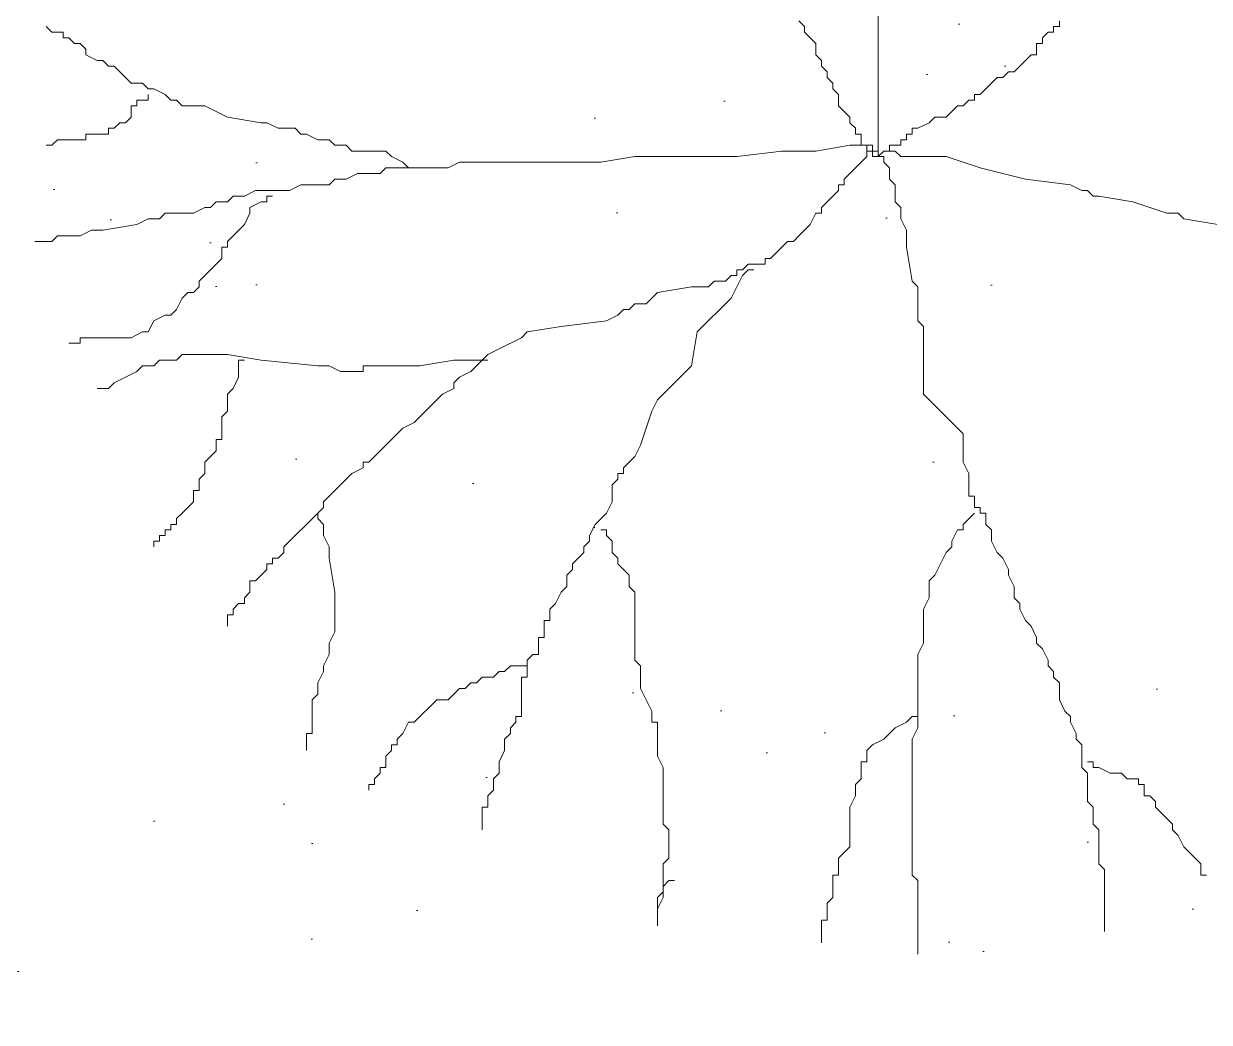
# Model space of a CAD drawing. Header units: millimetres. Extents: x 19.4 to 36.1, y 0 to 11.7.
# Drawn here: x 22.59 to 23.463, y 2.433 to 3.167 of the extents above; entities that cross this region are included whole.
import ezdxf

# ---------------------------------------------------------------- set-up
doc = ezdxf.new("R2010")
doc.units = ezdxf.units.MM
doc.header["$MEASUREMENT"] = 0
doc.layers.add('2', color=104, linetype='Continuous', lineweight=5)
doc.layers.add('TREE M 1 150', color=7, linetype='Continuous', lineweight=9, true_color=0xa1acc9, transparency=0.7)

# ---------------------------------------------------------------- blocks, each defined once
blk = doc.blocks.new('ARP')
at = {"layer": 'TREE M 1 150', "ltscale": 0.1}
for p, q in [((2229.443, 706.9048), (2229.443, 707.3547)), ((2229.3305, 707.1038), (2229.3218, 707.1124)), ((2229.7201, 707.1038), (2229.7201, 707.1124)), ((2228.179, 707.0951), (2228.1704, 707.1038)), ((2228.1963, 707.0951), (2228.179, 707.0951)), ((2228.1963, 707.0865), (2228.1963, 707.0951)), ((2229.3305, 707.0951), (2229.3305, 707.1038)), ((2229.3478, 707.0778), (2229.3305, 707.0951)), ((2229.6941, 707.0865), (2229.7028, 707.0951)), ((2229.7028, 707.0951), (2229.7114, 707.0951)), ((2229.7114, 707.0951), (2229.7114, 707.1038)), ((2229.7114, 707.1038), (2229.7201, 707.1038)), ((2228.205, 707.0865), (2228.1963, 707.0865)), ((2228.2137, 707.0778), (2228.205, 707.0865)), ((2228.2223, 707.0778), (2228.2137, 707.0778)), ((2228.231, 707.0692), (2228.2223, 707.0778)), ((2229.3478, 707.0605), (2229.3478, 707.0778)), ((2229.6854, 707.0605), (2229.6854, 707.0778)), ((2229.6854, 707.0778), (2229.6941, 707.0778)), ((2229.6941, 707.0778), (2229.6941, 707.0865)), ((2228.231, 707.0605), (2228.231, 707.0692)), ((2228.2483, 707.0519), (2228.231, 707.0605)), ((2229.3565, 707.0519), (2229.3478, 707.0605)), ((2229.6595, 707.0432), (2229.6768, 707.0605)), ((2229.6768, 707.0605), (2229.6854, 707.0605)), ((2228.2569, 707.0519), (2228.2483, 707.0519)), ((2228.2656, 707.0432), (2228.2569, 707.0519)), ((2228.2743, 707.0432), (2228.2656, 707.0432)), ((2228.2916, 707.0259), (2228.2743, 707.0432)), ((2229.3565, 707.0432), (2229.3565, 707.0519)), ((2229.3651, 707.0346), (2229.3565, 707.0432)), ((2229.6508, 707.0346), (2229.6595, 707.0432)), ((2228.3002, 707.0173), (2228.2916, 707.0259)), ((2229.3651, 707.0259), (2229.3651, 707.0346)), ((2229.3738, 707.0173), (2229.3651, 707.0259)), ((2229.6162, 707.0173), (2229.6248, 707.0259)), ((2229.6248, 707.0259), (2229.6335, 707.0259)), ((2229.6335, 707.0259), (2229.6421, 707.0346)), ((2229.6421, 707.0346), (2229.6508, 707.0346)), ((2228.3175, 707.0173), (2228.3002, 707.0173)), ((2228.3262, 707.0086), (2228.3175, 707.0173)), ((2228.3349, 707.0086), (2228.3262, 707.0086)), ((2228.3522, 707), (2228.3349, 707.0086)), ((2229.3738, 707.0086), (2229.3738, 707.0173)), ((2229.3824, 707), (2229.3738, 707.0086)), ((2229.5989, 707), (2229.6162, 707.0173)), ((2228.3089, 706.9827), (2228.3089, 706.9913)), ((2228.3089, 706.9913), (2228.3262, 706.9913)), ((2228.3262, 706.9913), (2228.3262, 707)), ((2228.3608, 706.9913), (2228.3522, 707)), ((2228.3695, 706.9913), (2228.3608, 706.9913)), ((2228.3782, 706.9827), (2228.3695, 706.9913)), ((2229.3824, 706.9827), (2229.3824, 707)), ((2229.5729, 706.9827), (2229.5815, 706.9913)), ((2229.5815, 706.9913), (2229.5902, 706.9913)), ((2229.5902, 706.9913), (2229.5902, 707)), ((2229.5902, 707), (2229.5989, 707)), ((2228.3002, 706.9654), (2228.3002, 706.9827)), ((2228.3002, 706.9827), (2228.3089, 706.9827)), ((2228.4128, 706.9827), (2228.3782, 706.9827)), ((2228.4301, 706.974), (2228.4128, 706.9827)), ((2228.4474, 706.9654), (2228.4301, 706.974)), ((2229.3911, 706.974), (2229.3824, 706.9827)), ((2229.3997, 706.9654), (2229.3911, 706.974)), ((2229.5469, 706.9654), (2229.5556, 706.974)), ((2229.5556, 706.974), (2229.5642, 706.9827)), ((2229.5642, 706.9827), (2229.5729, 706.9827)), ((2228.2656, 706.9394), (2228.2656, 706.9481)), ((2228.2656, 706.9481), (2228.2743, 706.9481)), ((2228.2743, 706.9481), (2228.2829, 706.9567)), ((2228.2829, 706.9567), (2228.2916, 706.9567)), ((2228.2916, 706.9567), (2228.3002, 706.9654)), ((2228.4994, 706.9567), (2228.4474, 706.9654)), ((2228.508, 706.9567), (2228.4994, 706.9567)), ((2228.5253, 706.9481), (2228.508, 706.9567)), ((2228.5513, 706.9481), (2228.5253, 706.9481)), ((2228.56, 706.9394), (2228.5513, 706.9481)), ((2229.3997, 706.9567), (2229.3997, 706.9654)), ((2229.4084, 706.9481), (2229.3997, 706.9567)), ((2229.4084, 706.9394), (2229.4084, 706.9481)), ((2229.495, 706.9394), (2229.495, 706.9481)), ((2229.495, 706.9481), (2229.5036, 706.9481)), ((2229.5036, 706.9481), (2229.5209, 706.9567)), ((2229.5209, 706.9567), (2229.5296, 706.9654)), ((2229.5296, 706.9654), (2229.5469, 706.9654)), ((2228.179, 706.9221), (2228.1877, 706.9307)), ((2228.1877, 706.9307), (2228.231, 706.9307)), ((2228.231, 706.9394), (2228.2656, 706.9394)), ((2228.231, 706.9307), (2228.231, 706.9394)), ((2228.5686, 706.9394), (2228.56, 706.9394)), ((2228.5859, 706.9307), (2228.5686, 706.9394)), ((2228.6032, 706.9307), (2228.5859, 706.9307)), ((2228.6119, 706.9221), (2228.6032, 706.9307)), ((2229.4171, 706.9394), (2229.4084, 706.9394)), ((2229.4171, 706.9221), (2229.4171, 706.9394)), ((2229.4777, 706.9307), (2229.4863, 706.9307)), ((2229.4777, 706.9221), (2229.4777, 706.9307)), ((2229.4863, 706.9394), (2229.495, 706.9394)), ((2229.4863, 706.9307), (2229.4863, 706.9394)), ((2228.1704, 706.9221), (2228.179, 706.9221)), ((2228.6292, 706.9221), (2228.6119, 706.9221)), ((2228.6379, 706.9134), (2228.6292, 706.9221)), ((2228.6898, 706.9134), (2228.6379, 706.9134)), ((2228.6985, 706.9048), (2228.6898, 706.9134)), ((2229.2958, 706.9134), (2229.2266, 706.9048)), ((2229.3478, 706.9134), (2229.2958, 706.9134)), ((2229.3997, 706.9221), (2229.3478, 706.9134)), ((2229.4344, 706.9221), (2229.3997, 706.9221)), ((2229.4257, 706.9221), (2229.4171, 706.9221)), ((2229.4257, 706.9134), (2229.4257, 706.9221)), ((2229.4344, 706.9134), (2229.4257, 706.9134)), ((2229.4344, 706.9134), (2229.4257, 706.9134)), ((2229.4257, 706.9134), (2229.4257, 706.9048)), ((2229.4344, 706.9221), (2229.4344, 706.9134)), ((2229.4344, 706.9048), (2229.4344, 706.9134)), ((2229.4344, 706.9134), (2229.4344, 706.9048)), ((2229.4344, 706.9134), (2229.443, 706.9134)), ((2229.443, 706.9048), (2229.4517, 706.9134)), ((2229.443, 706.9134), (2229.443, 706.9048)), ((2229.4517, 706.9134), (2229.4603, 706.9134)), ((2229.4517, 706.9134), (2229.469, 706.9134)), ((2229.4603, 706.9134), (2229.4603, 706.9221)), ((2229.4603, 706.9221), (2229.4777, 706.9221)), ((2229.469, 706.9134), (2229.4777, 706.9048)), ((2228.7158, 706.8961), (2228.6985, 706.9048)), ((2228.7245, 706.8875), (2228.7158, 706.8961)), ((2228.8024, 706.8961), (2228.7851, 706.8875)), ((2229.0188, 706.8961), (2228.8024, 706.8961)), ((2229.0708, 706.9048), (2229.0188, 706.8961)), ((2229.2266, 706.9048), (2229.0708, 706.9048)), ((2229.4257, 706.9048), (2229.3997, 706.8788)), ((2229.4344, 706.9048), (2229.443, 706.9048)), ((2229.443, 706.9048), (2229.4517, 706.9048)), ((2229.4517, 706.9048), (2229.4517, 706.8961)), ((2229.4517, 706.8961), (2229.4603, 706.8875)), ((2229.4777, 706.9048), (2229.5469, 706.9048)), ((2229.5469, 706.9048), (2229.5989, 706.8875)), ((2228.6465, 706.8788), (2228.6292, 706.8702)), ((2228.6812, 706.8788), (2228.6465, 706.8788)), ((2228.6898, 706.8875), (2228.6812, 706.8788)), ((2228.7851, 706.8875), (2228.6898, 706.8875)), ((2228.7331, 706.8875), (2228.7245, 706.8875)), ((2229.3997, 706.8788), (2229.3911, 706.8702)), ((2229.4603, 706.8875), (2229.4603, 706.8702)), ((2229.5989, 706.8875), (2229.6681, 706.8702)), ((2228.56, 706.8615), (2228.5426, 706.8529)), ((2228.6032, 706.8615), (2228.56, 706.8615)), ((2228.6119, 706.8702), (2228.6032, 706.8615)), ((2228.6292, 706.8702), (2228.6119, 706.8702)), ((2229.3911, 706.8615), (2229.3824, 706.8615)), ((2229.3824, 706.8615), (2229.3824, 706.8529)), ((2229.3911, 706.8702), (2229.3911, 706.8615)), ((2229.4603, 706.8702), (2229.469, 706.8615)), ((2229.469, 706.8615), (2229.469, 706.8356)), ((2229.6681, 706.8702), (2229.7374, 706.8615)), ((2229.7374, 706.8615), (2229.7547, 706.8529)), ((2228.4561, 706.8442), (2228.4474, 706.8356)), ((2228.4734, 706.8442), (2228.4561, 706.8442)), ((2228.4907, 706.8529), (2228.4734, 706.8442)), ((2228.5426, 706.8529), (2228.4907, 706.8529)), ((2228.508, 706.8356), (2228.508, 706.8442)), ((2228.508, 706.8442), (2228.5167, 706.8442)), ((2229.3824, 706.8529), (2229.3565, 706.8269)), ((2229.7547, 706.8529), (2229.7634, 706.8529)), ((2229.7634, 706.8529), (2229.772, 706.8442)), ((2229.772, 706.8442), (2229.7807, 706.8442)), ((2229.7807, 706.8442), (2229.8326, 706.8356)), ((2228.4128, 706.8269), (2228.3955, 706.8183)), ((2228.4214, 706.8269), (2228.4128, 706.8269)), ((2228.4301, 706.8356), (2228.4214, 706.8269)), ((2228.4474, 706.8356), (2228.4301, 706.8356)), ((2228.482, 706.8269), (2228.4994, 706.8356)), ((2228.482, 706.8183), (2228.482, 706.8269)), ((2228.4994, 706.8356), (2228.508, 706.8356)), ((2229.3565, 706.8269), (2229.3565, 706.8183)), ((2229.469, 706.8356), (2229.4777, 706.8269)), ((2229.4777, 706.8269), (2229.4777, 706.8096)), ((2229.8326, 706.8356), (2229.8846, 706.8183)), ((2228.3262, 706.8096), (2228.3089, 706.801)), ((2228.3435, 706.8096), (2228.3262, 706.8096)), ((2228.3522, 706.8183), (2228.3435, 706.8096)), ((2228.3955, 706.8183), (2228.3522, 706.8183)), ((2228.4734, 706.801), (2228.482, 706.8183)), ((2229.3478, 706.8183), (2229.3391, 706.801)), ((2229.3565, 706.8183), (2229.3478, 706.8183)), ((2229.4777, 706.8096), (2229.4863, 706.7923)), ((2229.8846, 706.8183), (2229.9019, 706.8183)), ((2229.9019, 706.8183), (2229.9105, 706.8096)), ((2229.9105, 706.8096), (2229.9625, 706.801)), ((2228.2396, 706.7923), (2228.2223, 706.7837)), ((2228.2569, 706.7923), (2228.2396, 706.7923)), ((2228.3089, 706.801), (2228.2569, 706.7923)), ((2228.4561, 706.7837), (2228.4734, 706.801)), ((2229.3305, 706.7923), (2229.3218, 706.7837)), ((2229.3391, 706.801), (2229.3305, 706.7923)), ((2229.4863, 706.7923), (2229.4863, 706.7664)), ((2228.179, 706.775), (2228.1531, 706.775)), ((2228.1877, 706.7837), (2228.179, 706.775)), ((2228.2223, 706.7837), (2228.1877, 706.7837)), ((2228.4474, 706.775), (2228.4561, 706.7837)), ((2228.4474, 706.7664), (2228.4474, 706.775)), ((2229.3045, 706.775), (2229.2785, 706.7491)), ((2229.3132, 706.775), (2229.3045, 706.775)), ((2229.3218, 706.7837), (2229.3132, 706.775)), ((2228.4301, 706.7404), (2228.4388, 706.7491)), ((2228.4388, 706.7491), (2228.4388, 706.7664)), ((2228.4388, 706.7664), (2228.4474, 706.7664)), ((2229.2785, 706.7491), (2229.2699, 706.7491)), ((2229.2699, 706.7491), (2229.2699, 706.7404)), ((2229.4863, 706.7664), (2229.495, 706.7145)), ((2228.4041, 706.7145), (2228.4301, 706.7404)), ((2229.2352, 706.7318), (2229.2266, 706.7318)), ((2229.2266, 706.7318), (2229.2266, 706.7231)), ((2229.2439, 706.7404), (2229.2352, 706.7318)), ((2229.2439, 706.7318), (2229.2352, 706.7231)), ((2229.2699, 706.7404), (2229.2439, 706.7404)), ((2229.2526, 706.7318), (2229.2439, 706.7318)), ((2228.4041, 706.7058), (2228.4041, 706.7145)), ((2229.192, 706.7145), (2229.1833, 706.7058)), ((2229.2093, 706.7145), (2229.192, 706.7145)), ((2229.2179, 706.7231), (2229.2093, 706.7145)), ((2229.2266, 706.7231), (2229.2179, 706.7231)), ((2229.2352, 706.7231), (2229.2266, 706.7058)), ((2229.495, 706.7145), (2229.5036, 706.7058)), ((2228.3782, 706.6885), (2228.3868, 706.6972)), ((2228.3868, 706.6972), (2228.3955, 706.6972)), ((2228.3955, 706.6972), (2228.4041, 706.7058)), ((2229.1054, 706.6972), (2229.0881, 706.6799)), ((2229.1573, 706.7058), (2229.1054, 706.6972)), ((2229.1833, 706.7058), (2229.1573, 706.7058)), ((2229.2266, 706.7058), (2229.2179, 706.6885)), ((2229.5036, 706.7058), (2229.5036, 706.6539)), ((2228.3695, 706.6712), (2228.3782, 706.6885)), ((2229.0708, 706.6799), (2229.0621, 706.6712)), ((2229.0881, 706.6799), (2229.0708, 706.6799)), ((2229.2179, 706.6885), (2229.166, 706.6366)), ((2228.3349, 706.6539), (2228.3522, 706.6625)), ((2228.3522, 706.6625), (2228.3608, 706.6625)), ((2228.3608, 706.6625), (2228.3695, 706.6712)), ((2229.0448, 706.6625), (2229.0275, 706.6539)), ((2229.0534, 706.6712), (2229.0448, 706.6625)), ((2229.0621, 706.6712), (2229.0534, 706.6712)), ((2228.3262, 706.6366), (2228.3349, 706.6539)), ((2228.9582, 706.6452), (2228.9063, 706.6366)), ((2229.0275, 706.6539), (2228.9582, 706.6452)), ((2229.5036, 706.6539), (2229.5123, 706.6452)), ((2229.5123, 706.6452), (2229.5123, 706.5414)), ((2228.2223, 706.6193), (2228.2223, 706.6279)), ((2228.2223, 706.6279), (2228.3002, 706.6279)), ((2228.3002, 706.6279), (2228.3175, 706.6366)), ((2228.3175, 706.6366), (2228.3262, 706.6366)), ((2228.8976, 706.6279), (2228.863, 706.6106)), ((2228.9063, 706.6366), (2228.8976, 706.6279)), ((2229.166, 706.6366), (2229.1573, 706.5847)), ((2228.205, 706.6193), (2228.2223, 706.6193)), ((2228.863, 706.6106), (2228.8457, 706.602)), ((2228.3349, 706.5847), (2228.3435, 706.5933)), ((2228.3435, 706.5933), (2228.3695, 706.5933)), ((2228.3695, 706.5933), (2228.3782, 706.602)), ((2228.3782, 706.602), (2228.4474, 706.602)), ((2228.4474, 706.602), (2228.4994, 706.5933)), ((2228.4647, 706.5933), (2228.4647, 706.5674)), ((2228.4734, 706.5933), (2228.4647, 706.5933)), ((2228.4994, 706.5933), (2228.5859, 706.5847)), ((2228.7418, 706.5847), (2228.7937, 706.5933)), ((2228.7937, 706.5933), (2228.8457, 706.5933)), ((2228.8457, 706.602), (2228.8283, 706.5847)), ((2228.2743, 706.5587), (2228.3089, 706.576)), ((2228.3089, 706.576), (2228.3175, 706.5847)), ((2228.3175, 706.5847), (2228.3349, 706.5847)), ((2228.4647, 706.5674), (2228.4561, 706.5501)), ((2228.5859, 706.5847), (2228.6032, 706.5847)), ((2228.6032, 706.5847), (2228.6206, 706.576)), ((2228.6206, 706.576), (2228.6552, 706.576)), ((2228.6552, 706.5847), (2228.7418, 706.5847)), ((2228.6552, 706.576), (2228.6552, 706.5847)), ((2228.8024, 706.5674), (2228.7937, 706.5587)), ((2228.8197, 706.576), (2228.8024, 706.5674)), ((2228.8283, 706.5847), (2228.8197, 706.576)), ((2229.1573, 706.5847), (2229.1054, 706.5328)), ((2228.2483, 706.5501), (2228.2656, 706.5501)), ((2228.2656, 706.5501), (2228.2743, 706.5587)), ((2228.4561, 706.5501), (2228.4474, 706.5414)), ((2228.7937, 706.5501), (2228.7764, 706.5414)), ((2228.7937, 706.5587), (2228.7937, 706.5501)), ((2228.4474, 706.5414), (2228.4474, 706.5155)), ((2228.7677, 706.5328), (2228.7591, 706.5241)), ((2228.7764, 706.5414), (2228.7677, 706.5328)), ((2229.1054, 706.5328), (2229.0967, 706.5155)), ((2229.5123, 706.5414), (2229.5209, 706.5328)), ((2229.5209, 706.5328), (2229.5729, 706.4809)), ((2228.4474, 706.5155), (2228.4388, 706.5068)), ((2228.7591, 706.5241), (2228.7331, 706.4982)), ((2229.0967, 706.5155), (2229.0794, 706.4636)), ((2228.4388, 706.5068), (2228.4388, 706.4722)), ((2228.7331, 706.4982), (2228.7158, 706.4895)), ((2228.7158, 706.4895), (2228.6985, 706.4722)), ((2229.5729, 706.4809), (2229.5729, 706.4376)), ((2228.4301, 706.4722), (2228.4301, 706.4549)), ((2228.4388, 706.4722), (2228.4301, 706.4722)), ((2228.6898, 706.4636), (2228.6638, 706.4376)), ((2228.6985, 706.4722), (2228.6898, 706.4636)), ((2229.0794, 706.4636), (2229.0708, 706.4463)), ((2228.4301, 706.4549), (2228.4128, 706.4376)), ((2229.0708, 706.4463), (2229.0621, 706.4376)), ((2228.4128, 706.4376), (2228.4128, 706.4203)), ((2228.6552, 706.429), (2228.6379, 706.4203)), ((2228.6638, 706.4376), (2228.6552, 706.4376)), ((2228.6552, 706.4376), (2228.6552, 706.429)), ((2229.0621, 706.4376), (2229.0534, 706.429)), ((2229.0534, 706.429), (2229.0534, 706.4203)), ((2229.5729, 706.4376), (2229.5815, 706.4203)), ((2228.4128, 706.4203), (2228.4041, 706.4117)), ((2228.4041, 706.4117), (2228.4041, 706.3943)), ((2228.6379, 706.4203), (2228.6206, 706.403)), ((2229.0448, 706.4117), (2229.0361, 706.403)), ((2229.0534, 706.4203), (2229.0448, 706.4203)), ((2229.0448, 706.4203), (2229.0448, 706.4117)), ((2229.5815, 706.4203), (2229.5815, 706.3857)), ((2228.4041, 706.3943), (2228.3955, 706.3943)), ((2228.3955, 706.3943), (2228.3955, 706.377)), ((2228.6206, 706.403), (2228.5946, 706.377)), ((2229.0361, 706.403), (2229.0361, 706.377)), ((2229.5815, 706.3857), (2229.5902, 706.3857)), ((2229.5902, 706.3857), (2229.5902, 706.3684)), ((2228.3868, 706.3684), (2228.3782, 706.3597)), ((2228.3955, 706.377), (2228.3868, 706.3684)), ((2228.5946, 706.3684), (2228.5859, 706.3597)), ((2228.5946, 706.377), (2228.5946, 706.3684)), ((2229.0361, 706.377), (2229.0275, 706.3597)), ((2229.5902, 706.3684), (2229.5989, 706.3684)), ((2229.5989, 706.3684), (2229.5989, 706.3597)), ((2228.3782, 706.3597), (2228.3695, 706.3511)), ((2228.3695, 706.3511), (2228.3695, 706.3424)), ((2228.5859, 706.3597), (2228.534, 706.3078)), ((2228.5859, 706.3597), (2228.5859, 706.3511)), ((2228.5859, 706.3511), (2228.5946, 706.3424)), ((2229.0275, 706.3597), (2229.0102, 706.3424)), ((2229.5902, 706.3597), (2229.5729, 706.3424)), ((2229.5989, 706.3597), (2229.6075, 706.3597)), ((2229.6075, 706.3597), (2229.6075, 706.3424)), ((2228.3608, 706.3338), (2228.3522, 706.3338)), ((2228.3522, 706.3338), (2228.3522, 706.3251)), ((2228.3695, 706.3424), (2228.3608, 706.3424)), ((2228.3608, 706.3424), (2228.3608, 706.3338)), ((2228.5946, 706.3424), (2228.5946, 706.3251)), ((2229.0102, 706.3424), (2229.0015, 706.3251)), ((2229.0188, 706.3338), (2229.0275, 706.3338)), ((2229.0275, 706.3338), (2229.0275, 706.3251)), ((2229.5642, 706.3338), (2229.5556, 706.3165)), ((2229.5729, 706.3338), (2229.5642, 706.3338)), ((2229.5729, 706.3424), (2229.5729, 706.3338)), ((2229.6075, 706.3424), (2229.6162, 706.3338)), ((2229.6162, 706.3338), (2229.6162, 706.3165)), ((2228.3435, 706.3165), (2228.3349, 706.3165)), ((2228.3349, 706.3165), (2228.3349, 706.3078)), ((2228.3522, 706.3251), (2228.3435, 706.3251)), ((2228.3435, 706.3251), (2228.3435, 706.3165)), ((2228.5946, 706.3251), (2228.6032, 706.3078)), ((2229.0015, 706.3165), (2228.9928, 706.3078)), ((2229.0015, 706.3251), (2229.0015, 706.3165)), ((2229.0275, 706.3251), (2229.0361, 706.3165)), ((2229.0361, 706.3165), (2229.0361, 706.2992)), ((2229.5556, 706.3165), (2229.5556, 706.3078)), ((2229.6162, 706.3165), (2229.6248, 706.2992)), ((2228.534, 706.2992), (2228.5253, 706.2905)), ((2228.534, 706.3078), (2228.534, 706.2992)), ((2228.6032, 706.3078), (2228.6032, 706.2905)), ((2228.9928, 706.2992), (2228.9755, 706.2819)), ((2228.9928, 706.3078), (2228.9928, 706.2992)), ((2229.0361, 706.2992), (2229.0448, 706.2905)), ((2229.5469, 706.2992), (2229.5296, 706.2646)), ((2229.5556, 706.3078), (2229.5469, 706.2992)), ((2229.6248, 706.2992), (2229.6335, 706.2905)), ((2228.5167, 706.2819), (2228.508, 706.2819)), ((2228.508, 706.2819), (2228.508, 706.2732)), ((2228.5253, 706.2905), (2228.5167, 706.2905)), ((2228.5167, 706.2905), (2228.5167, 706.2819)), ((2228.6032, 706.2905), (2228.6119, 706.2386)), ((2228.9755, 706.2819), (2228.9755, 706.2732)), ((2229.0448, 706.2905), (2229.0448, 706.2819)), ((2229.0448, 706.2819), (2229.0534, 706.2732)), ((2229.6335, 706.2905), (2229.6421, 706.2732)), ((2228.508, 706.2732), (2228.4907, 706.2559)), ((2228.9755, 706.2732), (2228.9669, 706.2646)), ((2228.9669, 706.2646), (2228.9669, 706.2473)), ((2229.0534, 706.2732), (2229.0621, 706.2646)), ((2229.0621, 706.2646), (2229.0621, 706.2473)), ((2229.5296, 706.2646), (2229.5209, 706.2559)), ((2229.6421, 706.2732), (2229.6421, 706.2646)), ((2229.6421, 706.2646), (2229.6508, 706.2473)), ((2228.4907, 706.2559), (2228.482, 706.2559)), ((2228.482, 706.2559), (2228.482, 706.2386)), ((2228.9669, 706.2473), (2228.9582, 706.2386)), ((2229.0621, 706.2473), (2229.0708, 706.2386)), ((2229.5209, 706.2559), (2229.5209, 706.23)), ((2229.6508, 706.2473), (2229.6508, 706.23)), ((2228.482, 706.2386), (2228.4734, 706.23)), ((2228.4734, 706.23), (2228.4734, 706.2213)), ((2228.6119, 706.2386), (2228.6119, 706.1781)), ((2228.9582, 706.2386), (2228.9495, 706.2213)), ((2229.0708, 706.2386), (2229.0708, 706.1348)), ((2229.5209, 706.23), (2229.5123, 706.2127)), ((2229.6508, 706.23), (2229.6595, 706.2213)), ((2228.4647, 706.2213), (2228.4561, 706.2127)), ((2228.4561, 706.2127), (2228.4561, 706.204)), ((2228.4734, 706.2213), (2228.4647, 706.2213)), ((2228.9495, 706.2213), (2228.9409, 706.2127)), ((2228.9409, 706.2127), (2228.9409, 706.1954)), ((2229.5123, 706.2127), (2229.5123, 706.1608)), ((2229.6595, 706.2213), (2229.6595, 706.2127)), ((2229.6595, 706.2127), (2229.6681, 706.1954)), ((2228.4561, 706.204), (2228.4474, 706.204)), ((2228.4474, 706.204), (2228.4474, 706.1867)), ((2228.9409, 706.1954), (2228.9322, 706.1954)), ((2228.9322, 706.1954), (2228.9322, 706.1694)), ((2229.6681, 706.1954), (2229.6768, 706.1867)), ((2229.6768, 706.1867), (2229.6854, 706.1694)), ((2228.6119, 706.1781), (2228.6032, 706.1608)), ((2228.9322, 706.1694), (2228.9236, 706.1694)), ((2228.9236, 706.1694), (2228.9236, 706.1435)), ((2229.6854, 706.1694), (2229.6854, 706.1608)), ((2228.6032, 706.1608), (2228.6032, 706.1435)), ((2229.5123, 706.1608), (2229.5036, 706.1435)), ((2229.6854, 706.1608), (2229.6941, 706.1521)), ((2229.6941, 706.1521), (2229.7028, 706.1348)), ((2228.6032, 706.1435), (2228.5946, 706.1261)), ((2228.9149, 706.1435), (2228.9063, 706.1348)), ((2228.9063, 706.1348), (2228.9063, 706.1088)), ((2228.9236, 706.1435), (2228.9149, 706.1435)), ((2229.0708, 706.1348), (2229.0794, 706.1261)), ((2229.5036, 706.1435), (2229.5036, 706.031)), ((2229.7028, 706.1348), (2229.7028, 706.1261)), ((2228.5946, 706.1175), (2228.5859, 706.1002)), ((2228.5946, 706.1261), (2228.5946, 706.1175)), ((2228.863, 706.1175), (2228.8543, 706.1088)), ((2228.8716, 706.1175), (2228.863, 706.1175)), ((2228.8803, 706.1261), (2228.8716, 706.1175)), ((2228.9063, 706.1261), (2228.8803, 706.1261)), ((2229.0794, 706.1261), (2229.0794, 706.0915)), ((2229.7028, 706.1261), (2229.7114, 706.1175)), ((2229.7114, 706.1175), (2229.7114, 706.1088)), ((2228.5859, 706.1002), (2228.5859, 706.0829)), ((2228.8197, 706.1002), (2228.811, 706.0915)), ((2228.8283, 706.1002), (2228.8197, 706.1002)), ((2228.837, 706.1088), (2228.8283, 706.1002)), ((2228.8543, 706.1088), (2228.837, 706.1088)), ((2228.9063, 706.1088), (2228.8976, 706.1088)), ((2228.8976, 706.1088), (2228.8976, 706.0483)), ((2229.7114, 706.1088), (2229.7201, 706.1002)), ((2229.7201, 706.1002), (2229.7201, 706.0742)), ((2228.5859, 706.0829), (2228.5773, 706.0742)), ((2228.7937, 706.0829), (2228.7851, 706.0742)), ((2228.8024, 706.0915), (2228.7937, 706.0829)), ((2228.811, 706.0915), (2228.8024, 706.0915)), ((2229.0794, 706.0915), (2229.0881, 706.0742)), ((2228.5773, 706.0742), (2228.5773, 706.0223)), ((2228.7677, 706.0742), (2228.7331, 706.0396)), ((2228.7851, 706.0742), (2228.7677, 706.0742)), ((2229.0881, 706.0742), (2229.0967, 706.0569)), ((2229.7201, 706.0742), (2229.7287, 706.0569)), ((2228.8976, 706.0483), (2228.8889, 706.0483)), ((2228.8889, 706.0483), (2228.8889, 706.0396)), ((2229.0967, 706.0569), (2229.0967, 706.0396)), ((2229.495, 706.0483), (2229.4863, 706.0396)), ((2229.5036, 706.0483), (2229.495, 706.0483)), ((2229.7287, 706.0569), (2229.7374, 706.0483)), ((2229.7374, 706.0483), (2229.7374, 706.0396)), ((2228.7245, 706.0396), (2228.7158, 706.0223)), ((2228.7331, 706.0396), (2228.7245, 706.0396)), ((2228.8889, 706.0396), (2228.8803, 706.031)), ((2228.8803, 706.031), (2228.8803, 706.0223)), ((2229.0967, 706.0396), (2229.1054, 706.0396)), ((2229.1054, 706.0396), (2229.1054, 705.9877)), ((2229.469, 706.031), (2229.4517, 706.0137)), ((2229.4863, 706.0396), (2229.469, 706.031)), ((2229.5036, 706.031), (2229.495, 706.0137)), ((2229.7374, 706.0396), (2229.746, 706.0223)), ((2228.5773, 706.0223), (2228.5686, 706.0223)), ((2228.5686, 706.0223), (2228.5686, 705.9964)), ((2228.7071, 706.005), (2228.6985, 706.005)), ((2228.6985, 706.005), (2228.6985, 705.9964)), ((2228.7158, 706.0223), (2228.7071, 706.0137)), ((2228.7071, 706.0137), (2228.7071, 706.005)), ((2228.8803, 706.0223), (2228.8716, 706.0137)), ((2228.8716, 706.0137), (2228.8716, 705.9964)), ((2229.4344, 706.005), (2229.4257, 705.9964)), ((2229.4517, 706.0137), (2229.4344, 706.005)), ((2229.495, 706.0137), (2229.495, 705.806)), ((2229.746, 706.0223), (2229.746, 706.0137)), ((2229.746, 706.0137), (2229.7547, 706.005)), ((2229.7547, 706.005), (2229.7547, 705.9704)), ((2228.6985, 705.9964), (2228.6898, 705.9877)), ((2228.6898, 705.9877), (2228.6898, 705.9704)), ((2228.8716, 705.9964), (2228.863, 705.9791)), ((2229.1054, 705.9877), (2229.114, 705.9704)), ((2229.4257, 705.9964), (2229.4257, 705.9791)), ((2228.6898, 705.9704), (2228.6812, 705.9704)), ((2228.6812, 705.9704), (2228.6812, 705.9618)), ((2228.863, 705.9791), (2228.863, 705.9618)), ((2229.114, 705.9704), (2229.114, 705.8839)), ((2229.4257, 705.9791), (2229.4171, 705.9791)), ((2229.4171, 705.9791), (2229.4171, 705.9531)), ((2229.7547, 705.9704), (2229.7634, 705.9618)), ((2229.7634, 705.9791), (2229.772, 705.9791)), ((2229.772, 705.9791), (2229.772, 705.9704)), ((2229.772, 705.9704), (2229.7807, 705.9704)), ((2229.7807, 705.9704), (2229.798, 705.9618)), ((2228.6812, 705.9618), (2228.6725, 705.9531)), ((2228.6725, 705.9531), (2228.6725, 705.9445)), ((2228.863, 705.9618), (2228.8543, 705.9531)), ((2228.8543, 705.9531), (2228.8543, 705.9358)), ((2229.4171, 705.9531), (2229.4084, 705.9445)), ((2229.7634, 705.9618), (2229.7634, 705.9185)), ((2229.798, 705.9618), (2229.8153, 705.9618)), ((2229.8153, 705.9618), (2229.824, 705.9531)), ((2229.824, 705.9531), (2229.8413, 705.9531)), ((2229.8413, 705.9531), (2229.8413, 705.9445)), ((2228.6725, 705.9445), (2228.6638, 705.9445)), ((2228.6638, 705.9445), (2228.6638, 705.9358)), ((2228.8543, 705.9358), (2228.8457, 705.9272)), ((2229.4084, 705.9445), (2229.4084, 705.9272)), ((2229.8413, 705.9445), (2229.8499, 705.9445)), ((2229.8499, 705.9445), (2229.8499, 705.9272)), ((2228.8457, 705.9272), (2228.8457, 705.9099)), ((2229.4084, 705.9272), (2229.3997, 705.9099)), ((2229.7634, 705.9185), (2229.772, 705.9099)), ((2229.8499, 705.9272), (2229.8586, 705.9272)), ((2229.8586, 705.9272), (2229.8672, 705.9185)), ((2229.8672, 705.9185), (2229.8672, 705.9099)), ((2228.8457, 705.9099), (2228.837, 705.9099)), ((2228.837, 705.9099), (2228.837, 705.8752)), ((2229.3997, 705.9099), (2229.3997, 705.8493)), ((2229.772, 705.9099), (2229.772, 705.8839)), ((2229.8672, 705.9099), (2229.8932, 705.8839)), ((2229.114, 705.8839), (2229.1227, 705.8752)), ((2229.772, 705.8839), (2229.7807, 705.8752)), ((2229.8932, 705.8839), (2229.8932, 705.8752)), ((2229.1227, 705.8752), (2229.1227, 705.832)), ((2229.7807, 705.8752), (2229.7807, 705.8233)), ((2229.8932, 705.8752), (2229.9019, 705.8666)), ((2229.9019, 705.8666), (2229.9105, 705.8493)), ((2229.3997, 705.8493), (2229.3911, 705.8406)), ((2229.9105, 705.8493), (2229.9192, 705.8406)), ((2229.1227, 705.832), (2229.114, 705.8233)), ((2229.3911, 705.8406), (2229.3824, 705.832)), ((2229.3824, 705.832), (2229.3824, 705.806)), ((2229.9192, 705.8406), (2229.9278, 705.832)), ((2229.9278, 705.832), (2229.9365, 705.8233)), ((2229.114, 705.8233), (2229.114, 705.7801)), ((2229.3824, 705.806), (2229.3738, 705.806)), ((2229.3738, 705.806), (2229.3738, 705.7714)), ((2229.495, 705.806), (2229.5036, 705.7974)), ((2229.7807, 705.8233), (2229.7893, 705.8147)), ((2229.7893, 705.8147), (2229.7893, 705.7195)), ((2229.9365, 705.8233), (2229.9365, 705.806)), ((2229.9365, 705.806), (2229.9452, 705.806)), ((2229.114, 705.7887), (2229.1227, 705.7974)), ((2229.114, 705.7714), (2229.114, 705.7887)), ((2229.1227, 705.7974), (2229.1314, 705.7974)), ((2229.5036, 705.7974), (2229.5036, 705.6849)), ((2229.114, 705.7801), (2229.1054, 705.7714)), ((2229.1054, 705.7714), (2229.1054, 705.7282)), ((2229.1054, 705.7541), (2229.114, 705.7714)), ((2229.3738, 705.7714), (2229.3651, 705.7628)), ((2229.1054, 705.7282), (2229.1054, 705.7541)), ((2229.3651, 705.7628), (2229.3651, 705.7368)), ((2229.3651, 705.7368), (2229.3565, 705.7368)), ((2229.3565, 705.7368), (2229.3565, 705.7022))]:
    blk.add_line(p, q, dxfattribs=at)

msp = doc.modelspace()

# ---------------------------------------------------------------- hatches: boundary and pattern name
at = {"layer": 'TREE M 1 150', "ltscale": 0.8}
h = msp.add_hatch(dxfattribs=at)
h.set_pattern_fill('AR-SAND', color=256, scale=0.007217, style=0, double=1)
h.set_pattern_definition([(37.5, (-525.2875, -171.13314), (-0.01154768, 0.35321733), [0, -0.27864009, 0, -0.31163694, 0, -0.29788825]), (7.5, (-525.2875, -171.13314), (0.3244281, 0.5173441), [0, -0.150319, 0, -0.25114271, 0, -0.09624082]), (327.5, (-525.51297, -171.13314), (0.5708718, 0.00103724), [0, -0.09165792, 0, -0.32996852, 0, -0.43079224]), (317.5, (-525.51297, -171.13314), (0.55107086, 0.16089164), [0, -0.04582896, 0, -0.2163127, 0, -0.2474764])])
h.paths.add_polyline_path([(21.74428, 1.55652), (24.29786, 1.55652), (24.29786, 3.97974), (21.74659, 3.97974)])

# ---------------------------------------------------------------- block references
at = {"layer": '2', "xscale": 0.4811439556206439, "yscale": 0.4811439556206439, "zscale": 0.4811439556206439}
msp.add_blockref('ARP', (-1049.46385, -337.05331), dxfattribs=at)

doc.saveas('drawing.dxf')
